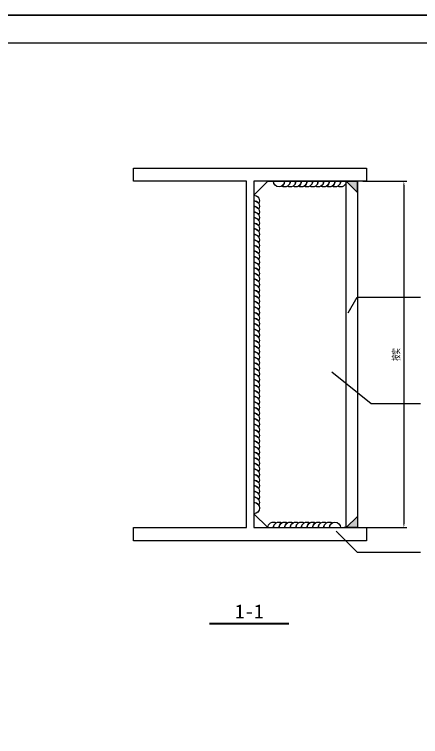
# Model space of a CAD drawing. Extents: x -104256 to -27901, y -155913 to -111823.
# Drawn here: x -86110 to -85675, y -149203 to -148428 of the extents above; entities that cross this region are included whole.
import ezdxf
from ezdxf.enums import TextEntityAlignment as Align

# ---------------------------------------------------------------- set-up
doc = ezdxf.new("R2010")
doc.units = 0
for name, color, linetype in [('!ZN1-标注-173', 173, 'Continuous'), ('!ZN5-钢材投影-40', 40, 'Continuous'), ('!ZN7-符号-173', 173, 'Continuous'), ('0-cxFrame', 155, 'Continuous'), ('20剖面图$0$建-柱-钢', 9, 'Continuous'), ('焊缝', 8, 'Continuous')]:
    doc.layers.add(name, color=color, linetype=linetype)
doc.layers.add('0-cxText', color=131, linetype='Continuous', lineweight=25)
doc.layers.add('细线', color=11, linetype='Continuous', lineweight=9)
doc.styles.add('cx_tuming', font='simhei.ttf')
doc.styles.add('cx_tuqian1', font='')
doc.styles.add('ZNDimTStyle', font='ROMANS.shx', dxfattribs={"width": 0.7, "bigfont": 'CHINESE.shx'})
doc.styles.add('中南符号', font='simhei.ttf')
doc.styles.add('黑体', font='simhei.ttf', dxfattribs={"height": 12})
doc.styles.get('cx_tuqian1').set_extended_font_data('SimSun')
doc.dimstyles.new('ZN机械-3', dxfattribs={"dimscale": 3, "dimtxt": 2.5, "dimasz": 1.5, "dimexe": 1, "dimexo": 2, "dimgap": 0.9, "dimtad": 1, "dimdec": 0, "dimzin": 0, "dimdsep": 46, "dimtxsty": 'ZNDimTStyle', "dimcen": 2.5, "dimdle": 1, "dimclrd": 173, "dimclre": 173, "dimclrt": 7, "dimazin": 2, "dimtfac": 1, "dimtdec": 4, "dimtix": 1, "dimtmove": 2, "dimatfit": 3, "dimfxl": 0, "dimfrac": 2, "dimtolj": 1, "dimtzin": 0, "dimarcsym": 0})

# ---------------------------------------------------------------- blocks, each defined once
blk = doc.blocks.new('20250902085041')
at = {"layer": '细线', "ltscale": 30}
h = blk.add_hatch(color=8, dxfattribs=at)
h.dxf.hatch_style = 1
h.paths.add_polyline_path([(-10, 360), (-10, 372), (-22, 372)])
h = blk.add_hatch(color=8, dxfattribs=at)
h.dxf.hatch_style = 1
h.paths.add_polyline_path([(-10, 12), (-10, 0), (-22, 0)])
at = {"layer": '!ZN5-钢材投影-40', "ltscale": 0.3}
for p, q in [((-106, 372), (-121, 357)), ((-106, 0), (-121, 15))]:
    blk.add_line(p, q, dxfattribs=at)
at = {"layer": '!ZN5-钢材投影-40', "ltscale": 50}
for p, q in [((-106, 372), (-22, 372)), ((-121, 357), (-121, 15)), ((-106, 0), (-22, 0)), ((-22, 0), (-24, 0))]:
    blk.add_line(p, q, dxfattribs=at)
at = {"layer": '!ZN5-钢材投影-40', "ltscale": 0.3}
blk.add_lwpolyline([(-10, 372), (-10, 0), (-22, 0), (-22, 372)], close=True, dxfattribs=at)
at = {"ltscale": 30}
for points in [[(-10, 360), (-10, 372), (-22, 372)], [(-10, 12), (-10, 0), (-22, 0)]]:
    blk.add_lwpolyline(points, close=True, dxfattribs=at)
at = {"layer": '焊缝', "ltscale": 50}
for points in [[(-22, 372, -0.57735), (-31, 366.8, 0.267949), (-28, 372, -0.57735), (-37, 366.8, 0.267949), (-34, 372, -0.57735), (-43, 366.8, 0.267949), (-40, 372, -0.57735), (-49, 366.8, 0.267949), (-46, 372, -0.57735), (-55, 366.8, 0.267949), (-52, 372, -0.57735), (-61, 366.8, 0.267949), (-58, 372, -0.57735), (-67, 366.8, 0.267949), (-64, 372, -0.57735), (-73, 366.8, 0.267949), (-70, 372, -0.57735), (-79, 366.8, 0.267949), (-76, 372, -0.57735), (-85, 366.8, 0.267949), (-82, 372, -0.57735), (-91, 366.8, 0.267949), (-88, 372, -1), (-100, 372, -1)], [(-121, 357, -0.57735), (-115.8, 348, 0.267949), (-121, 351, -0.57735), (-115.8, 342, 0.267949), (-121, 345, -0.57735), (-115.8, 336, 0.267949), (-121, 339, -0.57735), (-115.8, 330, 0.267949), (-121, 333, -0.57735), (-115.8, 324, 0.267949), (-121, 327, -0.57735), (-115.8, 318, 0.267949), (-121, 321, -0.57735), (-115.8, 312, 0.267949), (-121, 315, -0.57735), (-115.8, 306, 0.267949), (-121, 309, -0.57735), (-115.8, 300, 0.267949), (-121, 303, -0.57735), (-115.8, 294, 0.267949), (-121, 297, -0.57735), (-115.8, 288, 0.267949), (-121, 291, -0.57735), (-115.8, 282, 0.267949), (-121, 285, -0.57735), (-115.8, 276, 0.267949), (-121, 279, -0.57735), (-115.8, 270, 0.267949), (-121, 273, -0.57735), (-115.8, 264, 0.267949), (-121, 267, -0.57735), (-115.8, 258, 0.267949), (-121, 261, -0.57735), (-115.8, 252, 0.267949), (-121, 255, -0.57735), (-115.8, 246, 0.267949), (-121, 249, -0.57735), (-115.8, 240, 0.267949), (-121, 243, -0.57735), (-115.8, 234, 0.267949), (-121, 237, -0.57735), (-115.8, 228, 0.267949), (-121, 231, -0.57735), (-115.8, 222, 0.267949), (-121, 225, -0.57735), (-115.8, 216, 0.267949), (-121, 219, -0.57735), (-115.8, 210, 0.267949), (-121, 213, -0.57735), (-115.8, 204, 0.267949), (-121, 207, -0.57735), (-115.8, 198, 0.267949), (-121, 201, -0.57735), (-115.8, 192, 0.267949), (-121, 195, -0.57735), (-115.8, 186, 0.267949), (-121, 189, -0.57735), (-115.8, 180, 0.267949), (-121, 183, -0.57735), (-115.8, 174, 0.267949), (-121, 177, -0.57735), (-115.8, 168, 0.267949), (-121, 171, -0.57735), (-115.8, 162, 0.267949), (-121, 165, -0.57735), (-115.8, 156, 0.267949), (-121, 159, -0.57735), (-115.8, 150, 0.267949), (-121, 153, -0.57735), (-115.8, 144, 0.267949), (-121, 147, -0.57735), (-115.8, 138, 0.267949), (-121, 141, -0.57735), (-115.8, 132, 0.267949), (-121, 135, -0.57735), (-115.8, 126, 0.267949), (-121, 129, -0.57735), (-115.8, 120, 0.267949), (-121, 123, -0.57735), (-115.8, 114, 0.267949), (-121, 117, -0.57735), (-115.8, 108, 0.267949), (-121, 111, -0.57735), (-115.8, 102, 0.267949), (-121, 105, -0.57735), (-115.8, 96, 0.267949), (-121, 99, -0.57735), (-115.8, 90, 0.267949), (-121, 93, -0.57735), (-115.8, 84, 0.267949), (-121, 87, -0.57735), (-115.8, 78, 0.267949), (-121, 81, -0.57735), (-115.8, 72, 0.267949), (-121, 75, -0.57735), (-115.8, 66, 0.267949), (-121, 69, -0.57735), (-115.8, 60, 0.267949), (-121, 63, -0.57735), (-115.8, 54, 0.267949), (-121, 57, -0.57735), (-115.8, 48, 0.267949), (-121, 51, -0.57735), (-115.8, 42, 0.267949), (-121, 45, -0.57735), (-115.8, 36, 0.267949), (-121, 39, -0.57735), (-115.8, 30, 0.267949), (-121, 33, -0.57735), (-115.8, 24, 0.267949), (-121, 27, -1), (-121, 15, -1)], [(-106, 0, -0.57735), (-97, 5.2, 0.267949), (-100, 0, -0.57735), (-91, 5.2, 0.267949), (-94, 0, -0.57735), (-85, 5.2, 0.267949), (-88, 0, -0.57735), (-79, 5.2, 0.267949), (-82, 0, -0.57735), (-73, 5.2, 0.267949), (-76, 0, -0.57735), (-67, 5.2, 0.267949), (-70, 0, -0.57735), (-61, 5.2, 0.267949), (-64, 0, -0.57735), (-55, 5.2, 0.267949), (-58, 0, -0.57735), (-49, 5.2, 0.267949), (-52, 0, -0.57735), (-43, 5.2, 0.267949), (-46, 0, -0.57735), (-37, 5.2, 0.267949), (-40, 0, -1), (-28, 0, -1)]]:
    blk.add_lwpolyline(points, format="xyb", dxfattribs=at)
blk = doc.blocks.new('TK22.A2 L(Dragon)')
at = {"layer": '0-cxFrame', "color": 7, "const_width": 0.5}
blk.add_lwpolyline([(0, 0), (-594, 0), (-594, 420), (0, 420)], close=True, dxfattribs=at)
at = {"layer": '0-cxFrame', "const_width": 0.5}
blk.add_lwpolyline([(-80, 10), (-574, 10), (-574, 410), (-80, 410)], close=True, dxfattribs=at)
at = {"style": '黑体', "flags": 4}
blk.add_attdef('图幅', text='', height=3.3, dxfattribs=at).set_placement((-40, 3), align=Align.RIGHT)
at = {"layer": '0-cxText', "flags": 4}
for tag, height, style, p in [('建设单位', 3.5, 'cx_tuming', (-45, 240)), ('项目名称', 3.5, 'cx_tuming', (-45, 210)), ('子项名称', 3.5, 'cx_tuming', (-45, 180)), ('工程编号', 3.3, 'cx_tuqian1', (-35, 165)), ('图名1', 3.5, 'cx_tuming', (-45, 87)), ('图名2', 3.5, 'cx_tuming', (-45, 79)), ('图名3', 3.5, 'cx_tuming', (-45, 71)), ('出图日期', 3.3, 'cx_tuqian1', (-39, 60)), ('专业', 3.3, 'cx_tuqian1', (-55, 52)), ('图号', 3.3, 'cx_tuqian1', (-55, 44)), ('版次', 3.3, 'cx_tuqian1', (-20, 44))]:
    blk.add_attdef(tag, text='', height=height, dxfattribs=dict(at, style=style)).set_placement(p, align=Align.MIDDLE)
at = {"layer": 'Defpoints', "color": 6, "flags": 4}
for tag, height, style, p in [('tufu', 3.3, '黑体', (-12, 12)), ('dwfname', 4, 'cx_tuqian1', (-80, 3))]:
    blk.add_attdef(tag, text='', height=height, dxfattribs=dict(at, style=style)).set_placement(p, align=Align.RIGHT)
blk = doc.blocks.new('*D147')
at = {"layer": '!ZN1-标注-173', "color": 173, "lineweight": -2, "ltscale": 30, "transparency": 16777216}
for p, q in [((-85736.52, -148606.91, 0), (-85689.58, -148606.91, 0)), ((-85692.58, -148611.41, 0), (-85692.58, -148974.41, 0)), ((-85736.52, -148978.91, 0), (-85689.58, -148978.91, 0))]:
    blk.add_line(p, q, dxfattribs=at)
at = {"layer": '!ZN1-标注-173', "color": 173, "ltscale": 30, "transparency": 16777216}
for points in [[(-85693.33, -148611.41, 0), (-85691.83, -148611.41, 0), (-85692.58, -148606.91, 0)], [(-85693.33, -148974.41, 0), (-85691.83, -148974.41, 0), (-85692.58, -148978.91, 0)]]:
    blk.add_solid(points, dxfattribs=at)
at = {"layer": 'Defpoints', "color": 0, "ltscale": 30, "transparency": 16777216}
for p in [(-85742.52, -148606.91), (-85742.52, -148978.91), (-85692.58, -148978.91, 0)]:
    blk.add_point(p, dxfattribs=at)
at = {"layer": '!ZN1-标注-173', "color": 7, "ltscale": 30, "transparency": 16777216, "insert": (-85700.02, -148792.91, 0), "char_height": 7.5, "attachment_point": 5, "rotation": 90, "style": 'ZNDimTStyle'}
blk.add_mtext('\\A1;按实', dxfattribs=at)
blk = doc.blocks.new('*U127')
at = {"const_width": 0.7}
blk.add_lwpolyline([(0, 0), (28.42, 0)], dxfattribs=at)
at = {"color": 0, "style": '中南符号', "flags": 8}
blk.add_attdef('图名', text='', height=5, dxfattribs=at).set_placement((14.21, 1.85), align=Align.CENTER)
blk.add_attdef('比例', (31.22, 1.85), '', height=4, dxfattribs=at)

msp = doc.modelspace()

# ---------------------------------------------------------------- linework, layer by layer
at = {"layer": '20剖面图$0$建-柱-钢'}
msp.add_lwpolyline([(-85732.52, -148606.91), (-85853.52, -148606.91), (-85853.52, -148978.91), (-85732.52, -148978.91), (-85732.52, -148992.91), (-85982.52, -148992.91), (-85982.52, -148978.91), (-85861.52, -148978.91), (-85861.52, -148606.91), (-85982.52, -148606.91), (-85982.52, -148592.91), (-85732.52, -148592.91)], close=True, dxfattribs=at)

# ---------------------------------------------------------------- block references
at = {"layer": '!ZN5-钢材投影-40', "ltscale": 50}
msp.add_blockref('20250902085041', (-85732.52, -148978.91), dxfattribs=at)
at = {"layer": '!ZN7-符号-173', "color": 7, "ltscale": 30}
ref = msp.add_blockref('*U127', (-85901.13, -149081.87), dxfattribs=dict(at, xscale=3, yscale=3, zscale=3))
ref.add_attrib('图名', '1-1', dxfattribs={"layer": '0', "color": 0, "height": 15, "style": '中南符号'}).set_placement((-85858.49, -149076.33), align=Align.CENTER)
at = {"layer": '0-cxFrame', "xscale": 3, "yscale": 3, "zscale": 3}
msp.add_blockref('TK22.A2 L(Dragon)', (-85269.4, -149688.48), dxfattribs=at)

# ---------------------------------------------------------------- dimensions: what is measured, and where the dimension line sits
at = {"layer": '!ZN1-标注-173', "ltscale": 30}
dim = msp.add_linear_dim(base=(-85692.58, -148978.91, 0), p1=(-85742.52, -148606.91), p2=(-85742.52, -148978.91), angle=90, text='按实', dimstyle='ZN机械-3', override={"dimasz": 1.5}, dxfattribs=at)
dim.commit()
dim.dimension.update_dxf_attribs({"geometry": '*D147', "text_midpoint": (-85700.02, -148792.91, 0)})

# ---------------------------------------------------------------- leaders
at = {"layer": '!ZN1-标注-173'}
for points in [[(-85752.29, -148748.12), (-85742.71, -148731.52), (-85674.82, -148731.52)], [(-85769.92, -148811.68), (-85727.78, -148845.5), (-85674.82, -148845.5)], [(-85765.33, -148982.74), (-85742.71, -149005.1), (-85674.82, -149005.1)]]:
    msp.add_leader(points, dimstyle='ZN机械-3', override={"dimasz": 1.5}, dxfattribs=at)

doc.saveas('drawing.dxf')
